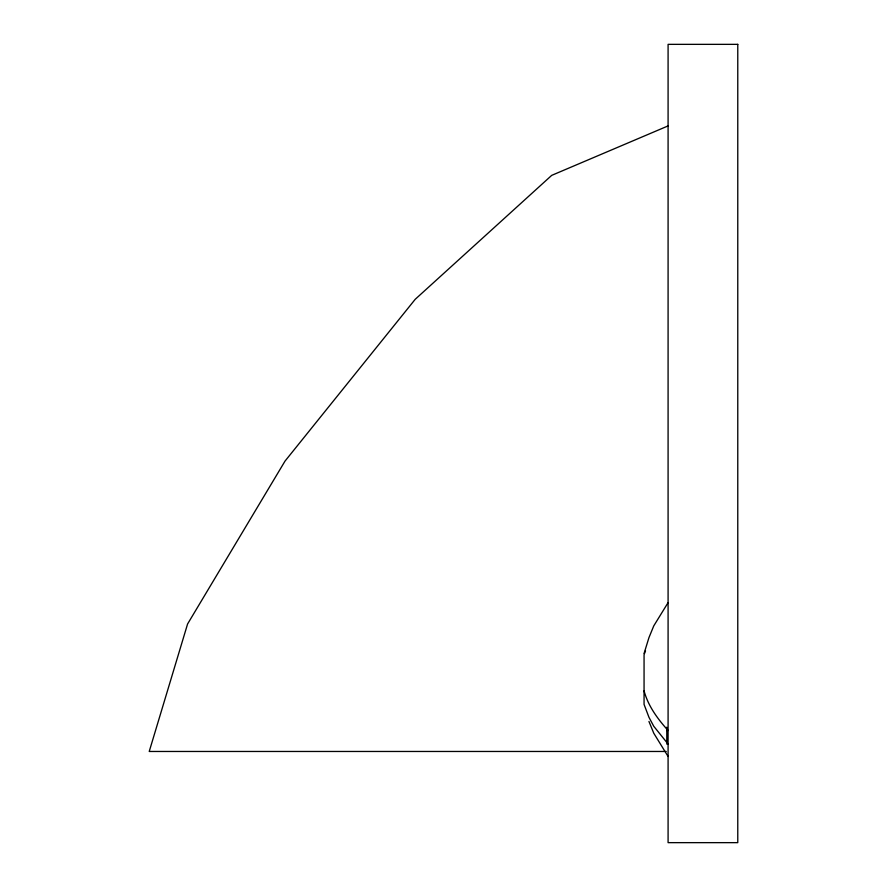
<?xml version="1.0" encoding="UTF-8"?>
<svg xmlns="http://www.w3.org/2000/svg" width="887" height="887" viewBox="0 0 887 887"><rect width="100%" height="100%" fill="white"/><g stroke="black" fill="none" stroke-linecap="round" stroke-linejoin="round"><path stroke-width="1.33" d="M644.062 653.475L648.951 637.631L653.763 625.889L668.088 602.617M645.525 650.825L644.062 654.695L644.062 704.4L648.951 717.295L653.763 726.276L666.791 742.43M668.088 125.91L551.703 175.36L415.227 299.285L285.049 461.052L187.578 623.993L149.227 751.466L666.237 751.466M666.791 730.511L668.088 730.511C657.644 718.891 648.209 706.152 644.062 690.862M668.088 744.049L666.791 744.049L666.791 727.185M668.088 756.478L653.763 733.216L648.951 721.464M737.773 44.35L668.088 44.35L668.088 842.65L737.773 842.65L737.773 44.35"/></g></svg>
